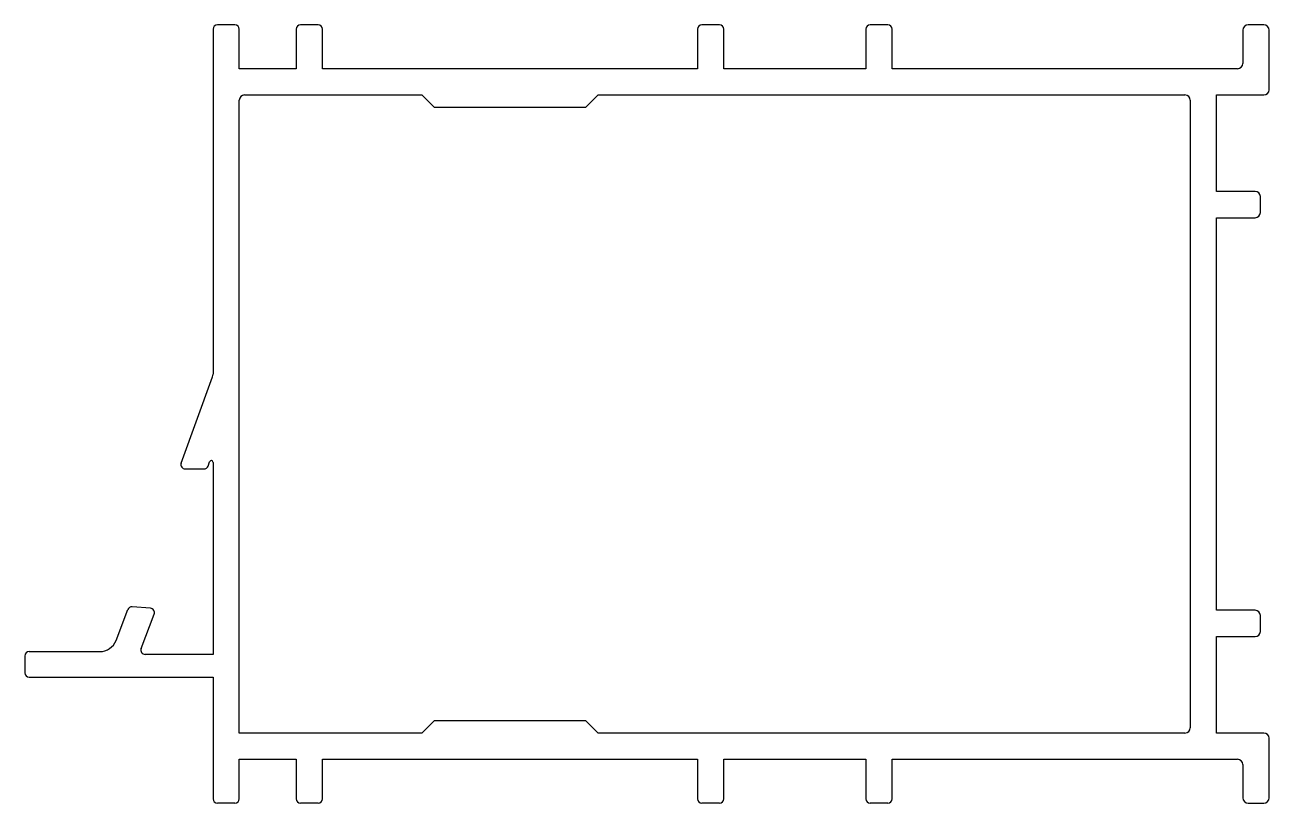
# Model space of a CAD drawing. Extents: x 1943.5 to 2014.4, y 2103.3 to 2147.7.
import ezdxf

# ---------------------------------------------------------------- set-up
doc = ezdxf.new("R2010")
doc.units = 0
doc.layers.get('0').update_dxf_attribs({"linetype": 'CONTINUOUS'})

msp = doc.modelspace()

# ---------------------------------------------------------------- linework, layer by layer
for p, q in [((1955.445, 2147.68), (1954.445, 2147.68)), ((1960.186, 2147.68), (1959.186, 2147.68)), ((1983.086, 2147.68), (1982.086, 2147.68)), ((1992.686, 2147.68), (1991.686, 2147.68)), ((2014.136, 2147.68), (2013.236, 2147.68)), ((1954.195, 2147.43), (1954.195, 2127.762)), ((1955.695, 2145.18), (1955.695, 2147.43)), ((1958.936, 2147.43), (1958.936, 2145.18)), ((1960.436, 2145.18), (1960.436, 2147.43)), ((1981.836, 2147.43), (1981.836, 2145.18)), ((1983.336, 2145.18), (1983.336, 2147.43)), ((1991.436, 2147.43), (1991.436, 2145.18)), ((1992.936, 2145.18), (1992.936, 2147.43)), ((2012.936, 2147.38), (2012.936, 2145.48)), ((2014.436, 2143.98), (2014.436, 2147.38)), ((1958.936, 2145.18), (1955.695, 2145.18)), ((1981.836, 2145.18), (1960.436, 2145.18)), ((1991.436, 2145.18), (1983.336, 2145.18)), ((2012.636, 2145.18), (1992.936, 2145.18)), ((1955.695, 2107.28), (1955.695, 2143.38)), ((1955.995, 2143.68), (1966.105, 2143.68)), ((1966.105, 2143.68), (1966.805, 2142.98)), ((1975.467, 2142.98), (1976.167, 2143.68)), ((1976.167, 2143.68), (2009.636, 2143.68)), ((2009.936, 2143.38), (2009.936, 2107.58)), ((2011.436, 2138.18), (2011.436, 2143.68)), ((2011.436, 2143.68), (2014.136, 2143.68)), ((1966.805, 2142.98), (1975.467, 2142.98)), ((2013.636, 2138.18), (2011.436, 2138.18)), ((2013.936, 2136.98), (2013.936, 2137.88)), ((2011.436, 2114.28), (2011.436, 2136.68)), ((2011.436, 2136.68), (2013.636, 2136.68)), ((1952.377, 2122.681), (1954.164, 2127.591)), ((1952.612, 2122.346), (1953.676, 2122.346)), ((1953.911, 2122.51), (1954.001, 2122.756)), ((1954.195, 2122.721), (1954.195, 2111.764)), ((1948.662, 2112.565), (1949.334, 2114.32)), ((1950.622, 2114.393), (1949.591, 2114.483)), ((2013.636, 2114.28), (2011.436, 2114.28)), ((1950.089, 2112.103), (1950.835, 2114.058)), ((2013.936, 2113.08), (2013.936, 2113.98)), ((2011.436, 2107.28), (2011.436, 2112.78)), ((2011.436, 2112.78), (2013.636, 2112.78)), ((1943.463, 2111.672), (1943.463, 2110.714)), ((1943.713, 2111.922), (1947.728, 2111.922)), ((1954.195, 2111.764), (1950.322, 2111.764)), ((1943.713, 2110.464), (1954.195, 2110.464)), ((1954.195, 2110.464), (1954.195, 2103.53)), ((1966.805, 2107.98), (1966.105, 2107.28)), ((1975.467, 2107.98), (1966.805, 2107.98)), ((1976.167, 2107.28), (1975.467, 2107.98)), ((1966.105, 2107.28), (1955.695, 2107.28)), ((2009.636, 2107.28), (1976.167, 2107.28)), ((2014.136, 2107.28), (2011.436, 2107.28)), ((2014.436, 2103.58), (2014.436, 2106.98)), ((1955.695, 2103.53), (1955.695, 2105.78)), ((1955.695, 2105.78), (1958.936, 2105.78)), ((1958.936, 2105.78), (1958.936, 2103.53)), ((1960.436, 2103.53), (1960.436, 2105.78)), ((1960.436, 2105.78), (1981.836, 2105.78)), ((1981.836, 2105.78), (1981.836, 2103.53)), ((1983.336, 2103.53), (1983.336, 2105.78)), ((1983.336, 2105.78), (1991.436, 2105.78)), ((1991.436, 2105.78), (1991.436, 2103.53)), ((1992.936, 2103.53), (1992.936, 2105.78)), ((1992.936, 2105.78), (2012.636, 2105.78)), ((2012.936, 2105.48), (2012.936, 2103.58)), ((1955.445, 2103.28), (1954.445, 2103.28)), ((1960.186, 2103.28), (1959.186, 2103.28)), ((1983.086, 2103.28), (1982.086, 2103.28)), ((1992.686, 2103.28), (1991.686, 2103.28)), ((2013.236, 2103.28), (2014.136, 2103.28))]:
    msp.add_line(p, q)
for centre, radius, start, end in [((1954.445, 2147.43), 0.25, 90, 180), ((1955.445, 2147.43), 0.25, 0, 90), ((1959.186, 2147.43), 0.25, 90, 180), ((1960.186, 2147.43), 0.25, 0, 90), ((1982.086, 2147.43), 0.25, 90, 180), ((1983.086, 2147.43), 0.25, 0, 90), ((1991.686, 2147.43), 0.25, 90, 180), ((1992.686, 2147.43), 0.25, 0, 90), ((2013.236, 2147.38), 0.3, 90, 180), ((2014.136, 2147.38), 0.3, 0, 90), ((2012.636, 2145.48), 0.3, 270, 0), ((1955.995, 2143.38), 0.3, 90, 180), ((2009.636, 2143.38), 0.3, 0, 90), ((2014.136, 2143.98), 0.3, 270, 0), ((2013.636, 2137.88), 0.3, 0, 90), ((2013.636, 2136.98), 0.3, 270, 0), ((1953.695, 2127.762), 0.5, 340, 0), ((1954.095, 2122.721), 0.1, 0, 160), ((1952.612, 2122.596), 0.25, 160, 270), ((1953.676, 2122.596), 0.25, 270, 340), ((1949.569, 2114.234), 0.25, 85.00003, 160), ((1950.6, 2114.144), 0.25, 340, 85.00003), ((2013.636, 2113.98), 0.3, 0, 90), ((2013.636, 2113.08), 0.3, 270, 0), ((1947.728, 2112.922), 1, 270, 339.05075), ((1943.713, 2111.672), 0.25, 90, 180), ((1950.322, 2112.014), 0.25, 159.10859, 270), ((1943.713, 2110.714), 0.25, 180, 270), ((2009.636, 2107.58), 0.3, 270, 0), ((2014.136, 2106.98), 0.3, 0, 90), ((2012.636, 2105.48), 0.3, 0, 90), ((1954.445, 2103.53), 0.25, 180, 270), ((1955.445, 2103.53), 0.25, 270, 0), ((1959.186, 2103.53), 0.25, 180, 270), ((1960.186, 2103.53), 0.25, 270, 0), ((1982.086, 2103.53), 0.25, 180, 270), ((1983.086, 2103.53), 0.25, 270, 0), ((1991.686, 2103.53), 0.25, 180, 270), ((1992.686, 2103.53), 0.25, 270, 0), ((2013.236, 2103.58), 0.3, 180, 270), ((2014.136, 2103.58), 0.3, 270, 360)]:
    msp.add_arc(centre, radius, start, end)

doc.saveas('drawing.dxf')
